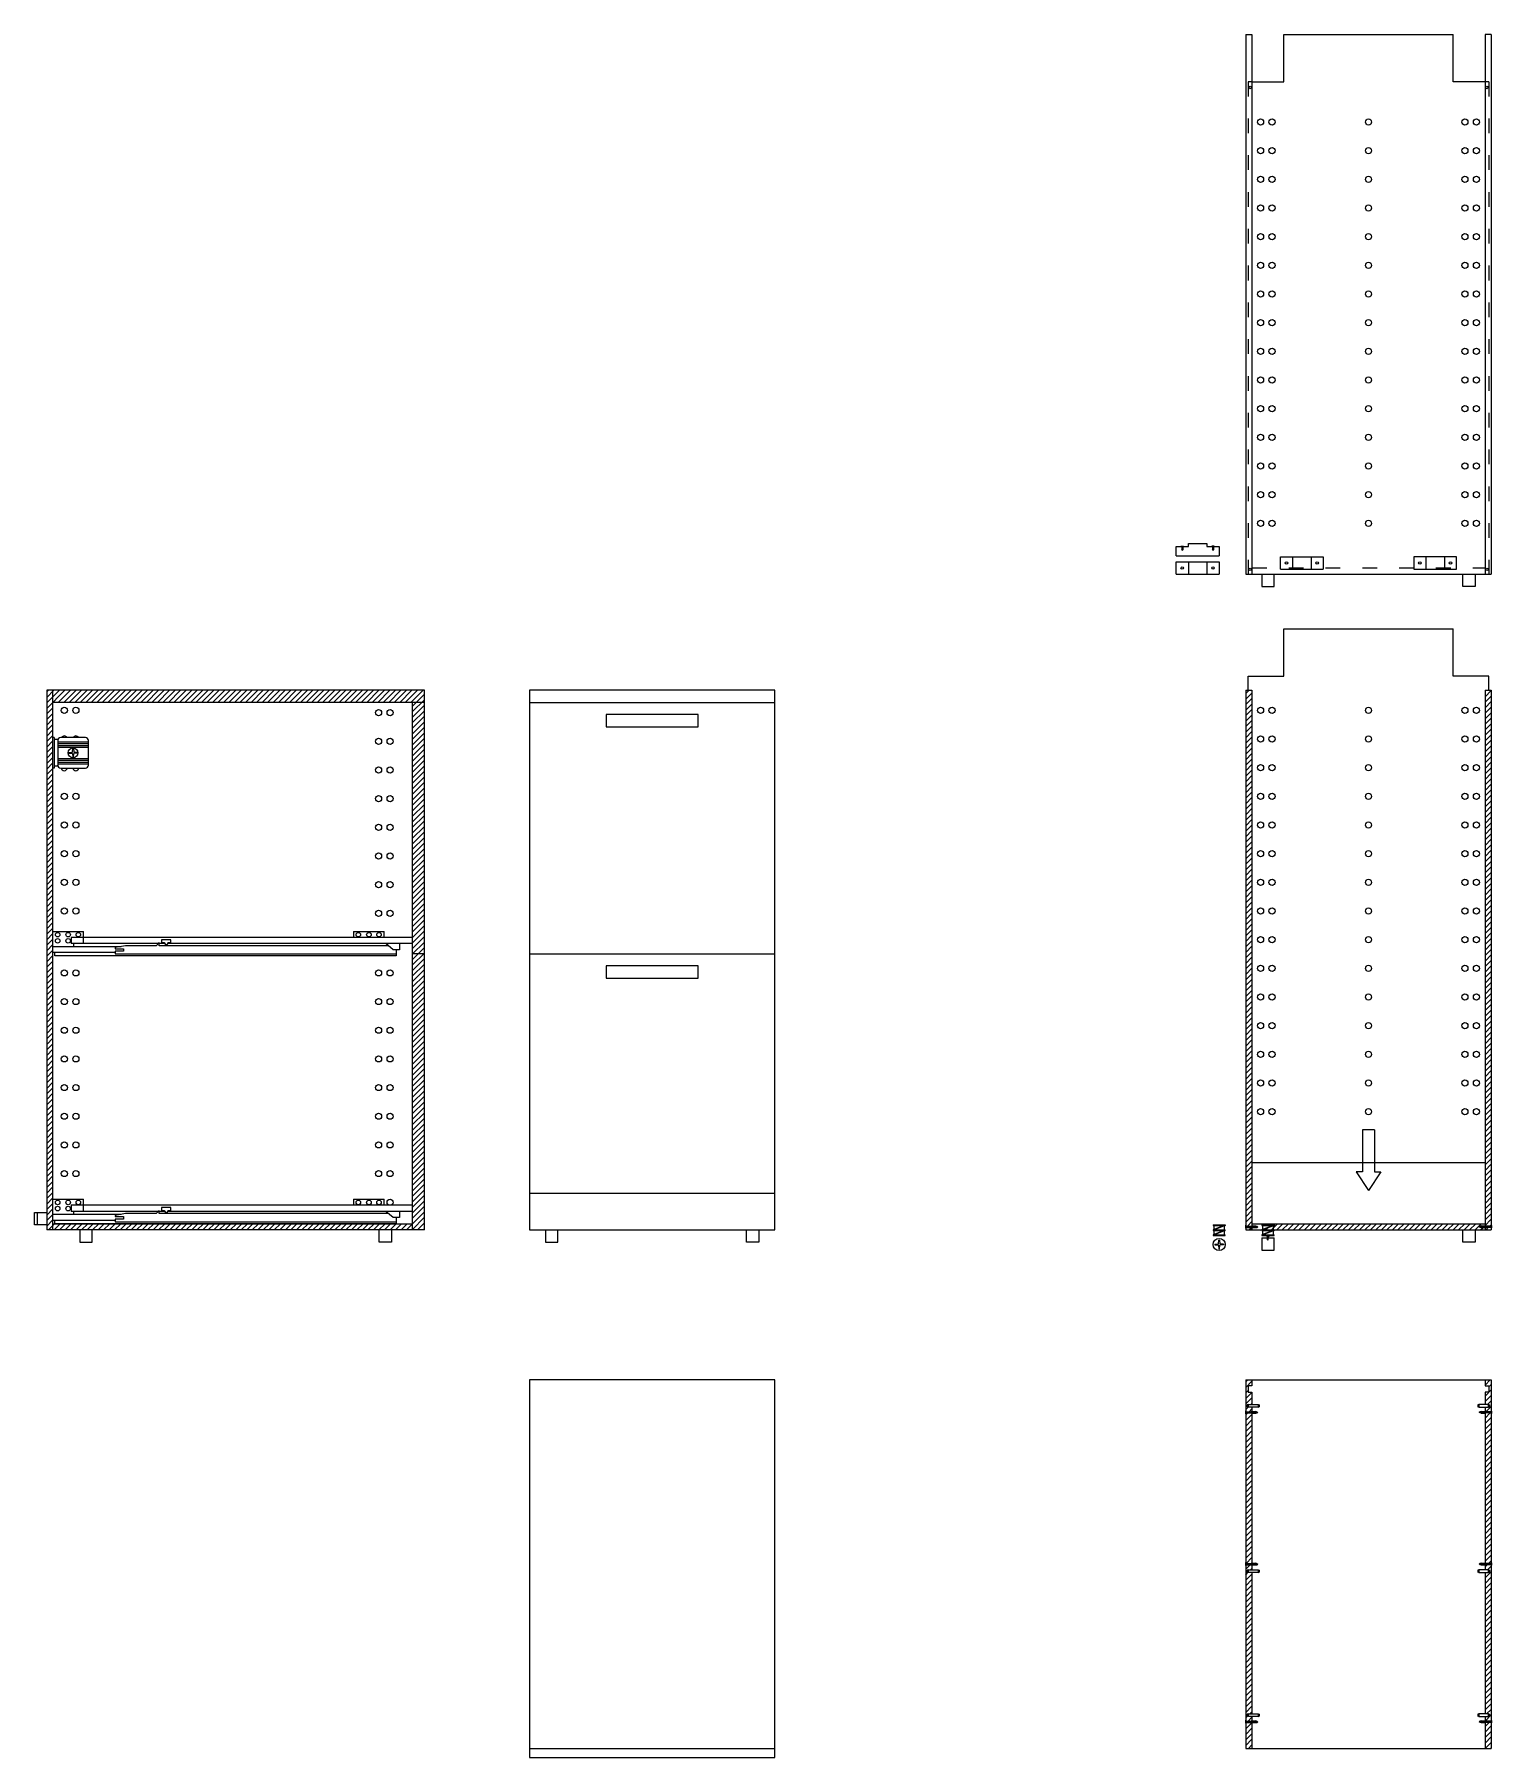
# Model space of a CAD drawing. Header units: millimetres. Extents: x 214 to 581, y 308 to 589.
# Drawn here: x 213.6 to 451.1, y 307.6 to 588.6 of the extents above; entities that cross this region are included whole.
import ezdxf

# ---------------------------------------------------------------- set-up
doc = ezdxf.new("R2010")
doc.units = ezdxf.units.MM
doc.linetypes.add('ACAD_ISO03W100', pattern=[30, 12, -18])
for name, color, linetype in [('A-FURN', 8, 'Continuous'), ('A-MCUT', 5, 'Continuous'), ('COSTR', 9, 'Continuous')]:
    doc.layers.add(name, color=color, linetype=linetype)

msp = doc.modelspace()

# ---------------------------------------------------------------- hatches: boundary and pattern name
at = {"layer": 'A-MCUT'}
h = msp.add_hatch(dxfattribs=at)
h.set_pattern_fill('ANSI31', color=256, scale=0.2)
h.paths.add_polyline_path([(216.56, 481.66), (215.56, 481.66), (215.56, 393.66), (216.56, 393.66)])
h.paths.add_polyline_path([(277.16, 481.66), (216.56, 481.66), (216.56, 479.66), (277.16, 479.66)])
h.paths.add_polyline_path([(277.16, 479.66), (275.16, 479.66), (275.16, 438.66), (277.16, 438.66)])
h.paths.add_polyline_path([(277.16, 438.66), (275.16, 438.66), (275.16, 393.66), (277.16, 393.66)])
h.paths.add_polyline_path([(275.16, 394.66), (216.56, 394.66), (216.56, 393.66), (275.16, 393.66)])
h.paths.add_polyline_path([(412.06, 363.79), (411.06, 363.79), (411.06, 339.25), (411.18, 339.25), (411.18, 339.25), (411.25, 339.25), (411.39, 339.25), (411.39, 339.25), (411.46, 339.25), (411.6, 339.25), (411.6, 339.25), (411.67, 339.25), (411.81, 339.25), (411.81, 339.25), (411.88, 339.25), (412.06, 339.25), (412.06, 339.33)])
h.paths.add_polyline_path([(412.06, 337.8), (411.47, 337.8), (411.3, 337.85), (411.3, 338.14), (411.47, 338.2), (412.06, 338.2), (412.06, 339.05), (411.06, 339.05), (411.06, 338.88), (411.06, 313.54), (412.06, 313.54), (412.06, 313.62), (412.06, 314.32), (411.47, 314.32), (411.3, 314.37), (411.3, 314.66), (411.47, 314.72), (412.06, 314.72)])
h.paths.add_polyline_path([(412.06, 313.34), (411.06, 313.34), (411.06, 313.17), (411.06, 309.1), (412.06, 309.1)])
h.paths.add_polyline_path([(451.06, 313.34), (450.06, 313.34), (450.06, 313.26), (450.06, 309.1), (451.06, 309.1)], flags=0)
h.paths.add_polyline_path([(451.06, 339.05), (450.06, 339.05), (450.06, 338.2), (450.64, 338.2), (450.81, 338.14), (450.81, 337.85), (450.64, 337.8), (450.06, 337.8), (450.06, 314.72), (450.64, 314.72), (450.81, 314.66), (450.81, 314.37), (450.64, 314.32), (450.06, 314.32), (450.06, 309.1), (451.06, 309.1)], flags=16)
h.paths.add_polyline_path([(451.06, 363.79), (450.06, 363.79), (450.06, 338.2), (450.64, 338.2), (450.81, 338.14), (450.81, 337.85), (450.64, 337.8), (450.06, 337.8), (450.06, 314.72), (450.64, 314.72), (450.81, 314.66), (450.81, 314.37), (450.64, 314.32), (450.06, 314.32), (450.06, 309.1), (451.06, 309.1)], flags=17)
h.paths.add_polyline_path([(451.06, 369.2), (450.06, 369.2), (450.06, 368.2), (450.66, 368.2), (450.66, 367.2), (450.06, 367.2), (450.06, 365.16), (450.64, 365.16), (450.81, 365.11), (450.81, 364.82), (450.64, 364.76), (450.06, 364.76), (450.06, 338.2), (450.64, 338.2), (450.81, 338.14), (450.81, 337.85), (450.64, 337.8), (450.06, 337.8), (450.06, 314.72), (450.64, 314.72), (450.81, 314.66), (450.81, 314.37), (450.64, 314.32), (450.06, 314.32), (450.06, 309.1), (451.06, 309.1), (451.06, 363.79), (451.06, 364.16)])
h.paths.add_polyline_path([(412.06, 367.2), (411.46, 367.2), (411.46, 368.2), (412.06, 368.2), (412.06, 369.2), (411.06, 369.2), (411.06, 363.99), (411.18, 363.99), (411.18, 363.99), (411.25, 363.99), (411.39, 363.99), (411.39, 363.99), (411.46, 363.99), (411.6, 363.99), (411.6, 363.99), (411.67, 363.99), (411.81, 363.99), (411.81, 363.99), (411.88, 363.99), (412.06, 363.99), (412.06, 364.07), (412.06, 364.76), (411.47, 364.76), (411.3, 364.82), (411.3, 365.11), (411.47, 365.16), (412.06, 365.16)])
h = msp.add_hatch(dxfattribs=at)
h.set_pattern_fill('ANSI31', color=256, scale=0.2)
edge = h.paths.add_edge_path()
edge.add_arc((412.52, 394.16), 0.06, -90, 94.0221, ccw=False)
edge.add_line((412.52, 394.1), (412.37, 394))
edge.add_arc((412.37, 392.07), 1.93, 90, 99.3589)
edge.add_line((412.06, 393.98), (412.06, 393.66))
edge.add_line((412.06, 393.66), (411.06, 393.66))
edge.add_line((411.06, 393.66), (411.06, 393.88))
edge.add_ellipse((411.06, 394.16), major_axis=(0, -0.275), ratio=0.223129, start_angle=180, end_angle=360, ccw=False)
edge.add_line((410.97, 394.26), (411.02, 394.26))
edge.add_ellipse((411.06, 394.16), major_axis=(0, -0.275), ratio=0.223129, start_angle=180, end_angle=360, ccw=False)
edge.add_line((411.06, 394.43), (411.06, 481.66))
edge.add_line((411.06, 481.66), (412.06, 481.66))
edge.add_line((412.06, 481.66), (412.06, 394.34))
edge.add_arc((412.77, 396.13), 1.93, 248.2582, 262.2956)
h.paths.add_polyline_path([(411.6, 394.26), (411.6, 394.26), (411.67, 394.26), (411.81, 394.26), (411.81, 394.26), (411.88, 394.26), (412.06, 394.26), (412.06, 394.06), (411.04, 394.06), (411.11, 394.26), (411.25, 394.26), (411.25, 394.26), (411.39, 394.26), (411.39, 394.26), (411.46, 394.26)], flags=16)
edge = h.paths.add_edge_path()
edge.add_line((449.36, 393.97), (449.26, 394.26))
edge.add_line((449.26, 394.26), (449.43, 394.26))
edge.add_line((449.43, 394.26), (449.43, 394.34))
edge.add_arc((449.74, 396.25), 1.93, 260.6411, 279.3589)
edge.add_line((450.06, 394.34), (450.06, 481.66))
edge.add_line((450.06, 481.66), (451.06, 481.66))
edge.add_line((451.06, 481.66), (451.06, 394.43))
edge.add_ellipse((451.06, 394.16), major_axis=(0, -0.275), ratio=0.223129, start_angle=0, end_angle=180, ccw=False)
edge.add_line((451.06, 393.88), (451.06, 393.66))
edge.add_line((451.06, 393.66), (450.06, 393.66))
edge.add_line((450.06, 393.66), (450.06, 393.98))
edge.add_arc((449.74, 392.07), 1.93, 80.6411, 101.2747)
h.paths.add_polyline_path([(450.3, 394.26), (450.3, 394.26), (450.23, 394.26)], flags=16)
h.paths.add_polyline_path([(450.01, 394.33), (450.01, 394.06), (450.06, 394.06), (450.06, 394.26)], flags=16)
h.paths.add_polyline_path([(449.6, 394.1), (449.89, 394.1, 1), (449.89, 394.22), (449.6, 394.22, 1)], flags=16)
h.paths.add_polyline_path([(450.72, 394.26), (450.79, 394.06), (450.86, 394.06), (450.79, 394.26)], flags=16)
h.paths.add_polyline_path([(450.51, 394.26), (450.58, 394.06), (450.65, 394.06), (450.58, 394.26)], flags=16)
h.paths.add_polyline_path([(450.06, 394.35), (450.09, 394.26), (450.23, 394.26), (450.44, 394.26), (450.44, 394.26), (450.58, 394.26), (451.06, 394.26), (451.06, 394.06), (450.06, 394.06), (450.06, 393.66), (415.67, 393.66), (415.67, 393.56), (413.84, 392.85), (413.67, 392.85), (415.49, 393.56), (413.67, 393.56), (411.06, 393.66), (413.67, 393.66), (415.49, 394.36), (413.67, 394.36), (413.67, 394.66), (450.06, 394.66)])
h.paths.add_polyline_path([(449.12, 394.16), (449.31, 394.29), (449.33, 394.26), (449.43, 394.26), (449.43, 394.34, 0.081854), (450.06, 394.34), (450.06, 394.26), (450.01, 393.98, 0.083503), (449.36, 393.97), (449.33, 394.06), (449.26, 394.06), (449.26, 394.06)], flags=16)
h = msp.add_hatch(dxfattribs=at)
h.set_pattern_fill('ANSI31', color=256, scale=0.2)
h.paths.add_polyline_path([(451.06, 363.79), (450.06, 363.79), (450.06, 363.71), (450.06, 339.25), (451.06, 339.25)])

# ---------------------------------------------------------------- linework, layer by layer
at = {"layer": 'A-FURN'}
for p, q in [((411.06, 588.6), (411.06, 500.6)), ((411.06, 588.6), (412.06, 588.6)), ((412.06, 588.6), (412.06, 500.6)), ((417.26, 580.9), (417.26, 588.6)), ((417.26, 588.6), (444.86, 588.6)), ((444.86, 580.9), (444.86, 588.6)), ((451.06, 588.6), (450.06, 588.6)), ((450.06, 588.6), (450.06, 500.6)), ((451.06, 588.6), (451.06, 500.6)), ((412.06, 580.9), (417.26, 580.9)), ((450.06, 580.9), (444.86, 580.9)), ((411.06, 500.6), (451.06, 500.6)), ((417.26, 491.66), (444.86, 491.66)), ((417.26, 483.95), (417.26, 491.66)), ((444.86, 483.95), (444.86, 491.66)), ((411.46, 481.66), (411.46, 483.95)), ((411.46, 483.95), (417.26, 483.95)), ((450.66, 483.95), (444.86, 483.95)), ((450.66, 481.66), (450.66, 483.95)), ((277.16, 481.66), (215.56, 481.66)), ((215.56, 481.66), (215.56, 393.66)), ((216.56, 393.66), (216.56, 481.66)), ((277.16, 393.66), (277.16, 481.66)), ((334.27, 481.66), (294.27, 481.66)), ((294.27, 481.66), (294.27, 393.66)), ((334.27, 393.66), (334.27, 481.66)), ((411.06, 481.66), (411.06, 393.66)), ((411.06, 481.66), (412.06, 481.66)), ((412.06, 481.66), (412.06, 393.66)), ((450.06, 481.66), (450.06, 393.66)), ((450.06, 481.66), (451.06, 481.66)), ((451.06, 481.66), (451.06, 393.66)), ((277.16, 479.66), (216.56, 479.66)), ((275.16, 479.66), (275.16, 438.66)), ((294.27, 479.66), (334.27, 479.66)), ((314.27, 477.69), (306.77, 477.69)), ((306.77, 477.69), (306.77, 475.69)), ((306.77, 475.69), (321.77, 475.69)), ((321.77, 477.69), (314.27, 477.69)), ((321.77, 475.69), (321.77, 477.69)), ((275.16, 438.66), (275.16, 393.66)), ((277.16, 438.66), (275.16, 438.66)), ((294.27, 438.66), (334.27, 438.66)), ((314.27, 436.69), (306.77, 436.69)), ((306.77, 436.69), (306.77, 434.69)), ((321.77, 436.69), (314.27, 436.69)), ((321.77, 434.69), (321.77, 436.69)), ((306.77, 434.69), (321.77, 434.69)), ((432.06, 409.96), (430.06, 409.96)), ((430.06, 409.96), (430.06, 403.13)), ((432.06, 409.96), (432.06, 403.13)), ((412.06, 404.66), (450.06, 404.66)), ((430.06, 403.13), (429.06, 403.13)), ((429.06, 403.13), (431.06, 400.1)), ((433.06, 403.13), (431.06, 400.1)), ((432.06, 403.13), (433.06, 403.13)), ((294.27, 399.66), (334.27, 399.66)), ((277.16, 393.66), (215.56, 393.66)), ((216.56, 394.66), (275.16, 394.66)), ((294.27, 393.66), (334.27, 393.66)), ((411.06, 394.43), (411.06, 393.88)), ((411.06, 394.26), (412.06, 394.26)), ((411.07, 394.14), (411.06, 394.11)), ((411.06, 394.06), (412.06, 394.06)), ((411.06, 393.66), (451.06, 393.66)), ((411.07, 394.14), (411.11, 394.26)), ((411.11, 394.06), (411.18, 394.26)), ((411.18, 394.06), (411.25, 394.26)), ((411.32, 394.26), (411.25, 394.06)), ((411.32, 394.06), (411.39, 394.26)), ((411.39, 394.06), (411.46, 394.26)), ((411.53, 394.26), (411.46, 394.06)), ((411.53, 394.06), (411.6, 394.26)), ((411.6, 394.06), (411.67, 394.26)), ((411.74, 394.26), (411.67, 394.06)), ((411.74, 394.06), (411.81, 394.26)), ((411.81, 394.06), (411.88, 394.26)), ((411.95, 394.26), (411.88, 394.06)), ((411.95, 394.06), (412.02, 394.26)), ((412.06, 394.16), (412.02, 394.06)), ((412.06, 394.66), (450.06, 394.66)), ((412.06, 394.26), (412.06, 394.34)), ((412.06, 394.26), (412.06, 394.06)), ((412.06, 393.98), (412.06, 394.06)), ((412.11, 394.33), (412.11, 393.98)), ((412.52, 394.22), (412.22, 394.22)), ((412.52, 394.1), (412.22, 394.1)), ((412.63, 394.33), (412.63, 393.98)), ((412.69, 394.34), (412.69, 394.06)), ((412.69, 394.26), (412.85, 394.26)), ((412.69, 394.17), (412.72, 394.26)), ((412.69, 394.06), (412.85, 394.06)), ((412.69, 394.06), (412.69, 393.98)), ((412.71, 394.06), (412.79, 394.26)), ((412.78, 394.06), (412.86, 394.25)), ((412.85, 394.26), (412.99, 394.16)), ((412.85, 394.06), (412.91, 394.21)), ((412.85, 394.06), (412.99, 394.16)), ((449.26, 394.26), (449.12, 394.16)), ((449.26, 394.06), (449.12, 394.16)), ((449.26, 394.06), (449.2, 394.21)), ((449.43, 394.26), (449.26, 394.26)), ((449.33, 394.06), (449.26, 394.25)), ((449.43, 394.06), (449.26, 394.06)), ((449.4, 394.06), (449.33, 394.26)), ((449.43, 394.17), (449.4, 394.26)), ((449.43, 394.34), (449.43, 394.06)), ((449.43, 394.06), (449.43, 393.98)), ((449.48, 394.33), (449.48, 393.98)), ((449.6, 394.22), (449.89, 394.22)), ((449.6, 394.1), (449.89, 394.1)), ((450.01, 394.33), (450.01, 393.98)), ((450.06, 394.26), (450.06, 394.34)), ((451.06, 394.26), (450.06, 394.26)), ((450.06, 394.26), (450.06, 394.06)), ((450.06, 394.16), (450.09, 394.06)), ((451.06, 394.06), (450.06, 394.06)), ((450.06, 393.98), (450.06, 394.06)), ((450.16, 394.06), (450.09, 394.26)), ((450.16, 394.26), (450.23, 394.06)), ((450.3, 394.06), (450.23, 394.26)), ((450.37, 394.06), (450.3, 394.26)), ((450.37, 394.26), (450.44, 394.06)), ((450.51, 394.06), (450.44, 394.26)), ((450.58, 394.06), (450.51, 394.26)), ((450.58, 394.26), (450.65, 394.06)), ((450.72, 394.06), (450.65, 394.26)), ((450.79, 394.06), (450.72, 394.26)), ((450.79, 394.26), (450.86, 394.06)), ((450.93, 394.06), (450.86, 394.26)), ((451, 394.06), (450.93, 394.26)), ((451.04, 394.14), (451, 394.26)), ((451.06, 394.43), (451.06, 393.88)), ((334.27, 369.2), (294.27, 369.2)), ((294.27, 369.2), (294.27, 307.6)), ((334.27, 307.6), (334.27, 369.2)), ((294.27, 309.1), (334.27, 309.1)), ((294.27, 307.6), (334.27, 307.6))]:
    msp.add_line(p, q, dxfattribs=at)
at = {"layer": 'A-FURN', "linetype": 'ACAD_ISO03W100', "ltscale": 0.2}
for p, q in [((411.46, 580.9), (411.46, 500.6)), ((412.06, 580.9), (411.46, 580.9)), ((450.66, 580.9), (450.06, 580.9)), ((450.66, 580.9), (450.66, 500.6)), ((412.06, 501.6), (450.06, 501.6))]:
    msp.add_line(p, q, dxfattribs=at)
at = {"layer": 'A-FURN'}
for centre, radius in [((411.76, 579.96), 0.2), ((450.36, 579.96), 0.2), ((413.46, 574.32), 0.5), ((415.33, 574.32), 0.5), ((431.06, 574.32), 0.5), ((446.78, 574.32), 0.5), ((448.66, 574.32), 0.5), ((413.46, 569.65), 0.5), ((415.33, 569.65), 0.5), ((431.06, 569.65), 0.5), ((446.78, 569.65), 0.5), ((448.66, 569.65), 0.5), ((413.46, 564.97), 0.5), ((415.33, 564.97), 0.5), ((431.06, 564.97), 0.5), ((446.78, 564.97), 0.5), ((448.66, 564.97), 0.5), ((413.46, 560.3), 0.5), ((415.33, 560.3), 0.5), ((431.06, 560.3), 0.5), ((446.78, 560.3), 0.5), ((448.66, 560.3), 0.5), ((413.46, 555.62), 0.5), ((415.33, 555.62), 0.5), ((431.06, 555.62), 0.5), ((446.78, 555.62), 0.5), ((448.66, 555.62), 0.5), ((413.46, 550.95), 0.5), ((415.33, 550.95), 0.5), ((431.06, 550.95), 0.5), ((446.78, 550.95), 0.5), ((448.66, 550.95), 0.5), ((413.46, 546.27), 0.5), ((415.33, 546.27), 0.5), ((431.06, 546.27), 0.5), ((446.78, 546.27), 0.5), ((448.66, 546.27), 0.5), ((413.46, 541.6), 0.5), ((415.33, 541.6), 0.5), ((431.06, 541.6), 0.5), ((446.78, 541.6), 0.5), ((448.66, 541.6), 0.5), ((413.46, 536.92), 0.5), ((415.33, 536.92), 0.5), ((431.06, 536.92), 0.5), ((446.78, 536.92), 0.5), ((448.66, 536.92), 0.5), ((413.46, 532.25), 0.5), ((415.33, 532.25), 0.5), ((431.06, 532.25), 0.5), ((446.78, 532.25), 0.5), ((448.66, 532.25), 0.5), ((413.46, 527.57), 0.5), ((415.33, 527.57), 0.5), ((431.06, 527.57), 0.5), ((446.78, 527.57), 0.5), ((448.66, 527.57), 0.5), ((413.46, 522.9), 0.5), ((415.33, 522.9), 0.5), ((431.06, 522.9), 0.5), ((446.78, 522.9), 0.5), ((448.66, 522.9), 0.5), ((413.46, 518.22), 0.5), ((415.33, 518.22), 0.5), ((431.06, 518.22), 0.5), ((446.78, 518.22), 0.5), ((448.66, 518.22), 0.5), ((413.46, 513.55), 0.5), ((415.33, 513.55), 0.5), ((431.06, 513.55), 0.5), ((446.78, 513.55), 0.5), ((448.66, 513.55), 0.5), ((413.46, 508.87), 0.5), ((415.33, 508.87), 0.5), ((431.06, 508.87), 0.5), ((446.78, 508.87), 0.5), ((448.66, 508.87), 0.5), ((411.75, 501.39), 0.2), ((450.37, 501.39), 0.2), ((218.43, 478.38), 0.5), ((220.31, 478.38), 0.5), ((269.66, 478.01), 0.5), ((271.54, 478.01), 0.5), ((413.46, 478.38), 0.5), ((415.33, 478.38), 0.5), ((431.06, 478.38), 0.5), ((446.78, 478.38), 0.5), ((448.66, 478.38), 0.5), ((269.66, 473.33), 0.5), ((271.54, 473.33), 0.5), ((413.46, 473.7), 0.5), ((415.33, 473.7), 0.5), ((431.06, 473.7), 0.5), ((446.78, 473.7), 0.5), ((448.66, 473.7), 0.5), ((413.46, 469.03), 0.5), ((415.33, 469.03), 0.5), ((431.06, 469.03), 0.5), ((446.78, 469.03), 0.5), ((448.66, 469.03), 0.5), ((269.66, 468.66), 0.5), ((271.54, 468.66), 0.5), ((218.43, 464.35), 0.5), ((220.31, 464.35), 0.5), ((269.66, 463.98), 0.5), ((271.54, 463.98), 0.5), ((413.46, 464.35), 0.5), ((415.33, 464.35), 0.5), ((431.06, 464.35), 0.5), ((446.78, 464.35), 0.5), ((448.66, 464.35), 0.5), ((218.43, 459.68), 0.5), ((220.31, 459.68), 0.5), ((269.66, 459.31), 0.5), ((271.54, 459.31), 0.5), ((413.46, 459.68), 0.5), ((415.33, 459.68), 0.5), ((431.06, 459.68), 0.5), ((446.78, 459.68), 0.5), ((448.66, 459.68), 0.5), ((218.43, 455), 0.5), ((220.31, 455), 0.5), ((413.46, 455), 0.5), ((415.33, 455), 0.5), ((431.06, 455), 0.5), ((446.78, 455), 0.5), ((448.66, 455), 0.5), ((269.66, 454.63), 0.5), ((271.54, 454.63), 0.5), ((218.43, 450.33), 0.5), ((220.31, 450.33), 0.5), ((269.66, 449.96), 0.5), ((271.54, 449.96), 0.5), ((413.46, 450.33), 0.5), ((415.33, 450.33), 0.5), ((431.06, 450.33), 0.5), ((446.78, 450.33), 0.5), ((448.66, 450.33), 0.5), ((218.43, 445.65), 0.5), ((220.31, 445.65), 0.5), ((269.66, 445.28), 0.5), ((271.54, 445.28), 0.5), ((413.46, 445.65), 0.5), ((415.33, 445.65), 0.5), ((431.06, 445.65), 0.5), ((446.78, 445.65), 0.5), ((448.66, 445.65), 0.5), ((413.46, 440.98), 0.5), ((415.33, 440.98), 0.5), ((431.06, 440.98), 0.5), ((446.78, 440.98), 0.5), ((448.66, 440.98), 0.5), ((218.43, 435.56), 0.5), ((220.31, 435.56), 0.5), ((269.66, 435.56), 0.5), ((271.54, 435.56), 0.5), ((413.46, 436.3), 0.5), ((415.33, 436.3), 0.5), ((431.06, 436.3), 0.5), ((446.78, 436.3), 0.5), ((448.66, 436.3), 0.5), ((218.43, 430.89), 0.5), ((220.31, 430.89), 0.5), ((269.66, 430.89), 0.5), ((271.54, 430.89), 0.5), ((413.46, 431.63), 0.5), ((415.33, 431.63), 0.5), ((431.06, 431.63), 0.5), ((446.78, 431.63), 0.5), ((448.66, 431.63), 0.5), ((413.46, 426.95), 0.5), ((415.33, 426.95), 0.5), ((431.06, 426.95), 0.5), ((446.78, 426.95), 0.5), ((448.66, 426.95), 0.5), ((218.43, 426.21), 0.5), ((220.31, 426.21), 0.5), ((269.66, 426.21), 0.5), ((271.54, 426.21), 0.5), ((218.43, 421.54), 0.5), ((220.31, 421.54), 0.5), ((269.66, 421.54), 0.5), ((271.54, 421.54), 0.5), ((413.46, 422.28), 0.5), ((415.33, 422.28), 0.5), ((431.06, 422.28), 0.5), ((446.78, 422.28), 0.5), ((448.66, 422.28), 0.5), ((218.43, 416.86), 0.5), ((220.31, 416.86), 0.5), ((269.66, 416.86), 0.5), ((271.54, 416.86), 0.5), ((413.46, 417.6), 0.5), ((415.33, 417.6), 0.5), ((431.06, 417.6), 0.5), ((446.78, 417.6), 0.5), ((448.66, 417.6), 0.5), ((413.46, 412.93), 0.5), ((415.33, 412.93), 0.5), ((431.06, 412.93), 0.5), ((446.78, 412.93), 0.5), ((448.66, 412.93), 0.5), ((218.43, 412.19), 0.5), ((220.31, 412.19), 0.5), ((269.66, 412.19), 0.5), ((271.54, 412.19), 0.5), ((218.43, 407.51), 0.5), ((220.31, 407.51), 0.5), ((269.66, 407.51), 0.5), ((271.54, 407.51), 0.5), ((218.43, 402.84), 0.5), ((220.31, 402.84), 0.5), ((269.66, 402.84), 0.5), ((271.54, 402.84), 0.5), ((271.54, 398.16), 0.5)]:
    msp.add_circle(centre, radius, dxfattribs=at)
for centre, radius, start, end in [((218.43, 473.7), 0.5, 30.1259, 149.8741), ((220.31, 473.7), 0.5, 30.1259, 149.8741), ((218.43, 469.03), 0.5, 188.4999, 351.5001), ((220.31, 469.03), 0.5, 188.4999, 351.5001), ((412.37, 396.25), 1.93, 260.6411, 279.3589), ((412.37, 392.07), 1.93, 80.6411, 99.3589), ((412.22, 394.16), 0.06, 90, 270), ((412.52, 394.16), 0.06, 270, 90), ((449.74, 396.25), 1.93, 260.6411, 279.3589), ((449.74, 392.07), 1.93, 80.6411, 99.3589), ((449.6, 394.16), 0.06, 90, 270), ((449.89, 394.16), 0.06, 270, 90)]:
    msp.add_arc(centre, radius, start, end, dxfattribs=at)
msp.add_ellipse((411.06, 394.16), major_axis=(0, -0.275), ratio=0.223129, start_param=3.141593, end_param=6.283185, dxfattribs=at)
at = {"layer": 'A-FURN', "extrusion": (0, 0, -1)}
msp.add_ellipse((451.06, 394.16), major_axis=(0, -0.275), ratio=0.223129, start_param=3.141593, end_param=6.283185, dxfattribs=at)
at = {"layer": 'COSTR'}
for p, q in [((399.69, 503.58), (399.69, 505.08)), ((399.69, 505.08), (401.69, 505.08)), ((399.69, 503.58), (406.69, 503.58)), ((400.49, 505.18), (400.89, 505.18)), ((400.49, 505.18), (400.49, 505.08)), ((400.6, 505.08), (400.6, 504.53)), ((400.69, 504.42), (400.6, 504.53)), ((400.69, 504.42), (400.78, 504.53)), ((400.78, 505.08), (400.78, 504.53)), ((400.89, 505.18), (400.89, 505.08)), ((401.69, 505.08), (401.69, 505.58)), ((401.69, 505.58), (404.69, 505.58)), ((404.69, 505.58), (404.69, 505.08)), ((404.69, 505.08), (406.69, 505.08)), ((405.89, 505.18), (405.49, 505.18)), ((405.49, 505.18), (405.49, 505.08)), ((405.6, 505.08), (405.6, 504.53)), ((405.69, 504.42), (405.6, 504.53)), ((405.69, 504.42), (405.78, 504.53)), ((405.78, 505.08), (405.78, 504.53)), ((405.89, 505.18), (405.89, 505.08)), ((406.69, 505.08), (406.69, 503.58)), ((416.69, 501.42), (416.69, 503.42)), ((416.69, 503.42), (423.69, 503.42)), ((418.69, 503.42), (418.69, 501.42)), ((421.69, 503.42), (421.69, 501.42)), ((423.69, 503.42), (423.69, 501.42)), ((445.43, 503.42), (438.43, 503.42)), ((438.43, 503.42), (438.43, 501.42)), ((440.43, 503.42), (440.43, 501.42)), ((443.43, 503.42), (443.43, 501.42)), ((445.43, 501.42), (445.43, 503.42)), ((399.69, 500.6), (399.69, 502.6)), ((399.69, 502.6), (406.69, 502.6)), ((399.69, 500.6), (406.69, 500.6)), ((401.69, 502.6), (401.69, 500.6)), ((404.69, 502.6), (404.69, 500.6)), ((406.69, 502.6), (406.69, 500.6)), ((413.67, 500.6), (413.67, 498.6)), ((415.67, 498.6), (415.67, 500.6)), ((416.69, 501.42), (423.69, 501.42)), ((438.43, 501.42), (445.43, 501.42)), ((446.45, 498.6), (446.45, 500.6)), ((448.45, 500.6), (448.45, 498.6)), ((413.67, 498.6), (415.67, 498.6)), ((448.45, 498.6), (446.45, 498.6)), ((216.76, 473.95), (216.56, 473.95)), ((216.76, 473.95), (216.76, 468.95)), ((217.36, 473.63), (216.76, 473.63)), ((217.36, 473.63), (217.36, 473.45)), ((217.36, 473.45), (217.36, 469.45)), ((217.36, 473.25), (222.36, 473.25)), ((217.36, 472.95), (222.36, 472.95)), ((217.36, 472.65), (222.36, 472.65)), ((217.36, 472.35), (222.36, 472.35)), ((221.86, 473.95), (217.86, 473.95)), ((219.75, 471.56), (219.81, 472.17)), ((219.81, 472.17), (219.92, 472.17)), ((219.92, 472.17), (219.98, 471.56)), ((222.36, 469.45), (222.36, 473.45)), ((217.36, 469.28), (216.76, 469.28)), ((217.36, 470.55), (222.36, 470.55)), ((217.36, 470.25), (222.36, 470.25)), ((217.36, 469.95), (222.36, 469.95)), ((217.36, 469.65), (222.36, 469.65)), ((217.36, 469.28), (217.36, 469.45)), ((219.15, 471.51), (219.15, 471.4)), ((219.75, 471.35), (219.81, 470.74)), ((219.81, 470.74), (219.92, 470.74)), ((219.92, 470.74), (219.98, 471.35)), ((220.58, 471.51), (220.58, 471.4)), ((216.76, 468.95), (216.56, 468.95)), ((217.86, 468.95), (221.86, 468.95)), ((216.56, 442.33), (221.56, 442.33)), ((275.16, 441.33), (219.55, 441.33)), ((219.55, 441.33), (219.55, 440.33)), ((221.56, 440.33), (221.56, 442.33)), ((265.59, 442.33), (265.59, 441.33)), ((265.59, 442.33), (270.59, 442.33)), ((270.59, 441.33), (270.59, 442.33)), ((216.56, 439.88), (227.69, 439.87)), ((226.74, 438.88), (216.56, 438.88)), ((216.9, 438.33), (216.9, 438.88)), ((233.75, 440.33), (219.55, 440.33)), ((219.94, 440.33), (219.94, 439.88)), ((228.42, 440), (226.74, 439.7)), ((226.74, 439.7), (226.74, 439.5)), ((226.74, 439.5), (228.06, 439.5)), ((228.06, 439.1), (226.74, 439.1)), ((226.74, 439.1), (226.74, 438.88)), ((226.74, 438.88), (226.74, 438.66)), ((226.74, 438.66), (272.55, 438.66)), ((228.06, 439.5), (228.06, 439.1)), ((233.4, 440), (228.42, 440)), ((233.92, 440.5), (233.4, 440)), ((233.92, 440), (233.92, 440.5)), ((234.81, 440.33), (233.92, 440.33)), ((254.76, 440), (233.92, 440)), ((235.78, 440.97), (234.28, 440.97)), ((234.28, 440.97), (234.28, 440.5)), ((234.28, 440.5), (234.7, 440.5)), ((234.7, 440.5), (235.03, 440)), ((235.37, 440.5), (235.03, 440)), ((256.11, 440.33), (235.26, 440.33)), ((235.37, 440.5), (235.78, 440.5)), ((235.78, 440.5), (235.78, 440.97)), ((271.24, 440), (254.76, 440)), ((275.16, 440.33), (256.11, 440.33)), ((272.05, 439.33), (270.83, 440.33)), ((273.05, 439.33), (272.05, 439.33)), ((272.55, 439.33), (272.55, 438.33)), ((273.05, 440.33), (273.05, 439.33)), ((272.55, 438.33), (216.9, 438.33)), ((213.56, 394.48), (213.56, 396.48)), ((213.56, 396.48), (214.06, 396.48)), ((214.06, 394.48), (214.06, 396.48)), ((214.06, 396.48), (215.56, 396.48)), ((216.56, 398.66), (221.56, 398.66)), ((275.16, 397.66), (219.55, 397.66)), ((219.55, 397.66), (219.55, 396.66)), ((233.75, 396.66), (219.55, 396.66)), ((219.94, 396.66), (219.94, 396.2)), ((221.56, 396.66), (221.56, 398.66)), ((228.42, 396.32), (226.74, 396.02)), ((233.4, 396.32), (228.42, 396.32)), ((233.92, 396.82), (233.4, 396.32)), ((233.92, 396.32), (233.92, 396.82)), ((234.81, 396.66), (233.92, 396.66)), ((254.76, 396.32), (233.92, 396.32)), ((235.78, 397.29), (234.28, 397.29)), ((234.28, 397.29), (234.28, 396.82)), ((234.28, 396.82), (234.7, 396.82)), ((234.7, 396.82), (235.03, 396.32)), ((235.37, 396.82), (235.03, 396.32)), ((256.11, 396.66), (235.26, 396.66)), ((235.37, 396.82), (235.78, 396.82)), ((235.78, 396.82), (235.78, 397.29)), ((271.24, 396.32), (254.76, 396.32)), ((275.16, 396.66), (256.11, 396.66)), ((265.59, 398.66), (265.59, 397.66)), ((265.59, 398.66), (270.59, 398.66)), ((270.59, 397.66), (270.59, 398.66)), ((272.05, 395.66), (270.83, 396.66)), ((273.05, 396.66), (273.05, 395.66)), ((214.06, 394.48), (213.56, 394.48)), ((215.56, 394.48), (214.06, 394.48)), ((216.56, 396.2), (227.69, 396.19)), ((226.74, 395.2), (216.56, 395.2)), ((216.9, 394.66), (216.9, 395.2)), ((272.55, 394.66), (216.9, 394.66)), ((220.98, 393.66), (220.98, 391.66)), ((222.98, 391.66), (222.98, 393.66)), ((226.74, 396.02), (226.74, 395.82)), ((226.74, 395.82), (228.06, 395.82)), ((228.06, 395.42), (226.74, 395.42)), ((226.74, 395.42), (226.74, 395.2)), ((226.74, 395.2), (226.74, 394.98)), ((226.74, 394.98), (272.55, 394.98)), ((228.06, 395.82), (228.06, 395.42)), ((269.75, 391.66), (269.75, 393.66)), ((271.75, 393.66), (271.75, 391.66)), ((273.05, 395.66), (272.05, 395.66)), ((272.55, 395.66), (272.55, 394.66)), ((296.88, 393.66), (296.88, 391.66)), ((298.88, 391.66), (298.88, 393.66)), ((329.66, 391.66), (329.66, 393.66)), ((331.66, 393.66), (331.66, 391.66)), ((405.71, 394.46), (407.71, 394.46)), ((405.71, 394.46), (405.71, 394.36)), ((405.71, 394.36), (407.71, 394.36)), ((407.54, 394.36), (405.71, 393.66)), ((405.71, 393.66), (407.71, 393.66)), ((405.71, 393.66), (405.71, 393.56)), ((405.71, 393.56), (407.71, 393.56)), ((407.54, 393.56), (405.71, 392.85)), ((407.71, 394.36), (405.89, 393.66)), ((405.89, 393.72), (405.89, 394.36)), ((407.71, 393.56), (405.89, 392.85)), ((405.89, 392.92), (405.89, 393.56)), ((407.54, 394.29), (407.54, 393.66)), ((407.54, 393.49), (407.54, 392.85)), ((407.71, 394.46), (407.71, 394.36)), ((407.71, 393.56), (407.71, 393.66)), ((413.67, 394.46), (415.67, 394.46)), ((413.67, 394.46), (413.67, 394.36)), ((413.67, 394.36), (415.67, 394.36)), ((415.49, 394.36), (413.67, 393.66)), ((413.67, 393.66), (415.67, 393.66)), ((413.67, 393.66), (413.67, 393.56)), ((413.67, 393.56), (415.67, 393.56)), ((415.49, 393.56), (413.67, 392.85)), ((415.67, 394.36), (413.84, 393.66)), ((413.84, 393.72), (413.84, 394.36)), ((415.67, 393.56), (413.84, 392.85)), ((413.84, 392.92), (413.84, 393.56)), ((415.49, 394.29), (415.49, 393.66)), ((415.49, 393.49), (415.49, 392.85)), ((415.67, 394.46), (415.67, 394.36)), ((415.67, 393.56), (415.67, 393.66)), ((446.45, 391.66), (446.45, 393.66)), ((448.45, 393.66), (448.45, 391.66)), ((220.98, 391.66), (222.98, 391.66)), ((271.75, 391.66), (269.75, 391.66)), ((296.88, 391.66), (298.88, 391.66)), ((331.66, 391.66), (329.66, 391.66)), ((405.71, 392.85), (407.71, 392.85)), ((405.71, 392.85), (405.71, 392.75)), ((405.71, 392.75), (407.71, 392.75)), ((405.99, 391.33), (405.99, 391.22)), ((406.6, 391.38), (406.66, 392)), ((406.6, 391.16), (406.66, 390.54)), ((406.66, 392), (406.77, 392)), ((406.77, 392), (406.83, 391.38)), ((406.77, 390.54), (406.83, 391.16)), ((407.44, 391.33), (407.44, 391.22)), ((407.71, 392.75), (407.71, 392.85)), ((413.67, 392.85), (415.67, 392.85)), ((413.67, 392.85), (413.67, 392.75)), ((413.67, 392.75), (415.67, 392.75)), ((413.67, 392.37), (413.67, 390.37)), ((413.67, 392.37), (415.67, 392.37)), ((414.64, 392.66), (414.47, 392.45)), ((414.57, 392.45), (414.47, 392.45)), ((414.57, 392.03), (414.57, 392.45)), ((414.57, 392.03), (414.72, 392.03)), ((414.64, 392.66), (414.82, 392.45)), ((414.72, 392.03), (414.72, 392.45)), ((414.72, 392.45), (414.82, 392.45)), ((415.67, 392.75), (415.67, 392.85)), ((415.67, 390.37), (415.67, 392.37)), ((448.45, 391.66), (446.45, 391.66)), ((406.66, 390.54), (406.77, 390.54)), ((413.67, 390.37), (415.67, 390.37)), ((411.06, 369.2), (411.06, 309.1)), ((411.06, 369.2), (451.06, 369.2)), ((412.06, 368.2), (411.46, 368.2)), ((411.46, 368.2), (411.46, 367.2)), ((412.06, 369.2), (412.06, 368.2)), ((450.06, 369.2), (450.06, 368.2)), ((450.06, 368.2), (450.66, 368.2)), ((450.66, 368.2), (450.66, 367.2)), ((451.06, 369.2), (451.06, 309.1)), ((411.46, 367.2), (412.06, 367.2)), ((412.06, 367.2), (412.06, 365.16)), ((450.66, 367.2), (450.06, 367.2)), ((450.06, 367.2), (450.06, 365.16)), ((411.06, 364.16), (411.06, 363.61)), ((411.06, 363.99), (412.06, 363.99)), ((411.07, 363.87), (411.06, 363.83)), ((411.06, 363.79), (412.06, 363.79)), ((411.07, 363.87), (411.11, 363.99)), ((411.11, 363.79), (411.18, 363.99)), ((411.18, 363.79), (411.25, 363.99)), ((411.32, 363.99), (411.25, 363.79)), ((411.47, 365.16), (411.3, 365.11)), ((411.3, 365.11), (411.3, 364.82)), ((411.47, 364.76), (411.3, 364.82)), ((411.32, 363.79), (411.39, 363.99)), ((411.39, 363.79), (411.46, 363.99)), ((411.53, 363.99), (411.46, 363.79)), ((411.47, 364.76), (411.47, 365.16)), ((411.47, 365.16), (413.07, 365.16)), ((411.53, 363.79), (411.6, 363.99)), ((411.6, 363.79), (411.67, 363.99)), ((411.74, 363.99), (411.67, 363.79)), ((411.74, 363.79), (411.81, 363.99)), ((411.81, 363.79), (411.88, 363.99)), ((411.95, 363.99), (411.88, 363.79)), ((411.95, 363.79), (412.02, 363.99)), ((412.06, 363.89), (412.02, 363.79)), ((412.06, 364.76), (412.06, 338.2)), ((412.06, 363.99), (412.06, 364.07)), ((412.06, 363.99), (412.06, 363.79)), ((412.06, 363.71), (412.06, 363.79)), ((412.11, 364.06), (412.11, 363.71)), ((412.52, 363.95), (412.22, 363.95)), ((412.52, 363.83), (412.22, 363.83)), ((412.63, 364.06), (412.63, 363.71)), ((412.69, 364.07), (412.69, 363.79)), ((412.69, 363.99), (412.85, 363.99)), ((412.69, 363.9), (412.72, 363.99)), ((412.69, 363.79), (412.85, 363.79)), ((412.69, 363.79), (412.69, 363.71)), ((412.71, 363.79), (412.79, 363.99)), ((412.78, 363.79), (412.86, 363.98)), ((412.85, 363.99), (412.99, 363.89)), ((412.85, 363.79), (412.91, 363.94)), ((412.85, 363.79), (412.99, 363.89)), ((413.07, 365.16), (413.07, 364.76)), ((413.07, 365.16), (413.23, 365.11)), ((413.07, 364.76), (413.23, 364.82)), ((413.23, 365.11), (413.23, 364.82)), ((449.04, 365.16), (448.88, 365.11)), ((448.88, 365.11), (448.88, 364.82)), ((449.04, 364.76), (448.88, 364.82)), ((450.64, 365.16), (449.04, 365.16)), ((449.04, 365.16), (449.04, 364.76)), ((449.26, 363.99), (449.12, 363.89)), ((449.26, 363.79), (449.12, 363.89)), ((449.26, 363.79), (449.2, 363.94)), ((449.43, 363.99), (449.26, 363.99)), ((449.33, 363.79), (449.26, 363.98)), ((449.43, 363.79), (449.26, 363.79)), ((449.4, 363.79), (449.33, 363.99)), ((449.43, 363.9), (449.4, 363.99)), ((449.43, 364.07), (449.43, 363.79)), ((449.43, 363.79), (449.43, 363.71)), ((449.48, 364.06), (449.48, 363.71)), ((449.6, 363.95), (449.89, 363.95)), ((449.6, 363.83), (449.89, 363.83)), ((450.01, 364.06), (450.01, 363.71)), ((450.06, 364.76), (450.06, 338.2)), ((450.06, 363.99), (450.06, 364.07)), ((451.06, 363.99), (450.06, 363.99)), ((450.06, 363.99), (450.06, 363.79)), ((450.06, 363.89), (450.09, 363.79)), ((451.06, 363.79), (450.06, 363.79)), ((450.06, 363.71), (450.06, 363.79)), ((450.16, 363.79), (450.09, 363.99)), ((450.16, 363.99), (450.23, 363.79)), ((450.3, 363.79), (450.23, 363.99)), ((450.37, 363.79), (450.3, 363.99)), ((450.37, 363.99), (450.44, 363.79)), ((450.51, 363.79), (450.44, 363.99)), ((450.58, 363.79), (450.51, 363.99)), ((450.58, 363.99), (450.65, 363.79)), ((450.64, 364.76), (450.64, 365.16)), ((450.64, 365.16), (450.81, 365.11)), ((450.64, 364.76), (450.81, 364.82)), ((450.72, 363.79), (450.65, 363.99)), ((450.79, 363.79), (450.72, 363.99)), ((450.79, 363.99), (450.86, 363.79)), ((450.81, 365.11), (450.81, 364.82)), ((450.93, 363.79), (450.86, 363.99)), ((451, 363.79), (450.93, 363.99)), ((451.04, 363.87), (451, 363.99)), ((451.04, 363.87), (451.06, 363.83)), ((451.06, 364.16), (451.06, 363.61)), ((411.06, 339.43), (411.06, 338.88)), ((411.06, 339.25), (412.06, 339.25)), ((411.06, 339.05), (412.06, 339.05)), ((411.07, 339.13), (411.11, 339.25)), ((411.11, 339.05), (411.18, 339.25)), ((411.18, 339.05), (411.25, 339.25)), ((411.32, 339.25), (411.25, 339.05)), ((411.47, 338.2), (411.3, 338.14)), ((411.3, 338.14), (411.3, 337.85)), ((411.47, 337.8), (411.3, 337.85)), ((411.32, 339.05), (411.39, 339.25)), ((411.39, 339.05), (411.46, 339.25)), ((411.53, 339.25), (411.46, 339.05)), ((411.47, 337.8), (411.47, 338.2)), ((411.47, 338.2), (413.07, 338.2)), ((411.53, 339.05), (411.6, 339.25)), ((411.6, 339.05), (411.67, 339.25)), ((411.74, 339.25), (411.67, 339.05)), ((411.74, 339.05), (411.81, 339.25)), ((411.81, 339.05), (411.88, 339.25)), ((411.95, 339.25), (411.88, 339.05)), ((411.95, 339.05), (412.02, 339.25)), ((412.06, 339.15), (412.02, 339.05)), ((412.06, 339.25), (412.06, 339.33)), ((412.06, 339.25), (412.06, 339.05)), ((412.06, 338.97), (412.06, 339.05)), ((412.06, 337.8), (412.06, 314.72)), ((412.11, 339.32), (412.11, 338.98)), ((412.52, 339.21), (412.22, 339.21)), ((412.52, 339.09), (412.22, 339.09)), ((412.63, 339.32), (412.63, 338.98)), ((412.69, 339.33), (412.69, 339.05)), ((412.69, 339.25), (412.85, 339.25)), ((412.69, 339.17), (412.72, 339.25)), ((412.69, 339.05), (412.85, 339.05)), ((412.69, 339.05), (412.69, 338.97)), ((412.71, 339.05), (412.79, 339.25)), ((412.78, 339.05), (412.86, 339.25)), ((412.85, 339.25), (412.99, 339.15)), ((412.85, 339.05), (412.91, 339.21)), ((412.85, 339.05), (412.99, 339.15)), ((413.07, 338.2), (413.07, 337.8)), ((413.07, 338.2), (413.23, 338.14)), ((413.07, 337.8), (413.23, 337.85)), ((413.23, 338.14), (413.23, 337.85)), ((449.04, 338.2), (448.88, 338.14)), ((448.88, 338.14), (448.88, 337.85)), ((449.04, 337.8), (448.88, 337.85)), ((450.64, 338.2), (449.04, 338.2)), ((449.04, 338.2), (449.04, 337.8)), ((449.26, 339.25), (449.12, 339.15)), ((449.26, 339.05), (449.12, 339.15)), ((449.26, 339.05), (449.2, 339.21)), ((449.43, 339.25), (449.26, 339.25)), ((449.33, 339.05), (449.26, 339.25)), ((449.43, 339.05), (449.26, 339.05)), ((449.4, 339.05), (449.33, 339.25)), ((449.43, 339.17), (449.4, 339.25)), ((449.43, 339.33), (449.43, 339.05)), ((449.43, 339.05), (449.43, 338.97)), ((449.48, 339.32), (449.48, 338.98)), ((449.6, 339.21), (449.89, 339.21)), ((449.6, 339.09), (449.89, 339.09)), ((450.01, 339.32), (450.01, 338.98)), ((450.06, 339.25), (450.06, 339.33)), ((451.06, 339.25), (450.06, 339.25)), ((450.06, 339.25), (450.06, 339.05)), ((450.06, 339.15), (450.09, 339.05)), ((451.06, 339.05), (450.06, 339.05)), ((450.06, 338.97), (450.06, 339.05)), ((450.06, 337.8), (450.06, 314.72)), ((450.16, 339.05), (450.09, 339.25)), ((450.16, 339.25), (450.23, 339.05)), ((450.3, 339.05), (450.23, 339.25)), ((450.37, 339.05), (450.3, 339.25)), ((450.37, 339.25), (450.44, 339.05)), ((450.51, 339.05), (450.44, 339.25)), ((450.58, 339.05), (450.51, 339.25)), ((450.58, 339.25), (450.65, 339.05)), ((450.64, 337.8), (450.64, 338.2)), ((450.64, 338.2), (450.81, 338.14)), ((450.64, 337.8), (450.81, 337.85)), ((450.72, 339.05), (450.65, 339.25)), ((450.79, 339.05), (450.72, 339.25)), ((450.79, 339.25), (450.86, 339.05)), ((450.81, 338.14), (450.81, 337.85)), ((450.93, 339.05), (450.86, 339.25)), ((451, 339.05), (450.93, 339.25)), ((451.04, 339.13), (451, 339.25)), ((451.06, 339.43), (451.06, 338.88)), ((411.06, 313.72), (411.06, 313.17)), ((411.06, 313.54), (412.06, 313.54)), ((411.07, 313.42), (411.06, 313.39)), ((411.06, 313.34), (412.06, 313.34)), ((411.07, 313.42), (411.11, 313.54)), ((411.11, 313.34), (411.18, 313.55)), ((411.18, 313.34), (411.25, 313.54)), ((411.32, 313.54), (411.25, 313.34)), ((411.47, 314.72), (411.3, 314.66)), ((411.3, 314.66), (411.3, 314.37)), ((411.47, 314.32), (411.3, 314.37)), ((411.32, 313.34), (411.39, 313.55)), ((411.39, 313.34), (411.46, 313.54)), ((411.53, 313.54), (411.46, 313.34)), ((411.47, 314.32), (411.47, 314.72)), ((411.47, 314.72), (413.07, 314.72)), ((411.53, 313.34), (411.6, 313.55)), ((411.6, 313.34), (411.67, 313.54)), ((411.74, 313.54), (411.67, 313.34)), ((411.74, 313.34), (411.81, 313.55)), ((411.81, 313.34), (411.88, 313.54)), ((411.95, 313.54), (411.88, 313.34)), ((411.95, 313.34), (412.02, 313.54)), ((412.06, 313.45), (412.02, 313.34)), ((412.06, 314.32), (412.06, 309.1)), ((412.06, 313.54), (412.06, 313.62)), ((412.06, 313.54), (412.06, 313.34)), ((412.06, 313.26), (412.06, 313.34)), ((412.11, 313.62), (412.11, 313.27)), ((412.52, 313.5), (412.22, 313.5)), ((412.52, 313.38), (412.22, 313.38)), ((412.63, 313.62), (412.63, 313.27)), ((412.69, 313.62), (412.69, 313.34)), ((412.69, 313.54), (412.85, 313.54)), ((412.69, 313.46), (412.72, 313.54)), ((412.69, 313.34), (412.85, 313.34)), ((412.69, 313.34), (412.69, 313.26)), ((412.71, 313.34), (412.79, 313.54)), ((412.78, 313.34), (412.86, 313.54)), ((412.85, 313.54), (412.99, 313.44)), ((412.85, 313.34), (412.91, 313.5)), ((412.85, 313.34), (412.99, 313.44)), ((413.07, 314.72), (413.07, 314.32)), ((413.07, 314.72), (413.23, 314.66)), ((413.07, 314.32), (413.23, 314.37)), ((413.23, 314.66), (413.23, 314.37)), ((449.04, 314.72), (448.88, 314.66)), ((448.88, 314.66), (448.88, 314.37)), ((449.04, 314.32), (448.88, 314.37)), ((450.64, 314.72), (449.04, 314.72)), ((449.04, 314.72), (449.04, 314.32)), ((449.26, 313.54), (449.12, 313.44)), ((449.26, 313.34), (449.12, 313.44)), ((449.26, 313.34), (449.2, 313.5)), ((449.43, 313.54), (449.26, 313.54)), ((449.33, 313.34), (449.26, 313.54)), ((449.43, 313.34), (449.26, 313.34)), ((449.4, 313.34), (449.33, 313.54)), ((449.43, 313.46), (449.4, 313.54)), ((449.43, 313.62), (449.43, 313.34)), ((449.43, 313.34), (449.43, 313.26)), ((449.48, 313.62), (449.48, 313.27)), ((449.6, 313.5), (449.89, 313.5)), ((449.6, 313.38), (449.89, 313.38)), ((450.01, 313.62), (450.01, 313.27)), ((450.06, 314.32), (450.06, 309.1)), ((450.06, 313.54), (450.06, 313.62)), ((451.06, 313.54), (450.06, 313.54)), ((450.06, 313.54), (450.06, 313.34)), ((450.06, 313.45), (450.09, 313.34)), ((451.06, 313.34), (450.06, 313.34)), ((450.06, 313.26), (450.06, 313.34)), ((450.16, 313.34), (450.09, 313.54)), ((450.16, 313.54), (450.23, 313.34)), ((450.3, 313.34), (450.23, 313.54)), ((450.37, 313.34), (450.3, 313.55)), ((450.37, 313.54), (450.44, 313.34)), ((450.51, 313.34), (450.44, 313.54)), ((450.58, 313.34), (450.51, 313.55)), ((450.58, 313.54), (450.65, 313.34)), ((450.64, 314.32), (450.64, 314.72)), ((450.64, 314.72), (450.81, 314.66)), ((450.64, 314.32), (450.81, 314.37)), ((450.72, 313.34), (450.65, 313.54)), ((450.79, 313.34), (450.72, 313.55)), ((450.79, 313.54), (450.86, 313.34)), ((450.81, 314.66), (450.81, 314.37)), ((450.93, 313.34), (450.86, 313.54)), ((451, 313.34), (450.93, 313.55)), ((451.04, 313.42), (451, 313.54)), ((451.04, 313.42), (451.06, 313.39)), ((451.06, 313.72), (451.06, 313.17)), ((411.06, 309.1), (451.06, 309.1))]:
    msp.add_line(p, q, dxfattribs=at)
at = {"layer": 'COSTR', "lineweight": 5}
for p, q in [((219.15, 471.51), (219.75, 471.56)), ((219.15, 471.4), (219.75, 471.35)), ((220.58, 471.51), (219.98, 471.56)), ((220.58, 471.4), (219.98, 471.35)), ((405.99, 391.33), (406.6, 391.38)), ((405.99, 391.22), (406.6, 391.16)), ((407.44, 391.33), (406.83, 391.38)), ((407.44, 391.22), (406.83, 391.16))]:
    msp.add_line(p, q, dxfattribs=at)
at = {"layer": 'COSTR', "ltscale": 0.001}
for p, q in [((412.27, 364.76), (411.47, 364.76)), ((413.07, 364.76), (412.27, 364.76)), ((449.04, 364.76), (449.84, 364.76)), ((449.84, 364.76), (450.64, 364.76)), ((412.27, 337.8), (411.47, 337.8)), ((413.07, 337.8), (412.27, 337.8)), ((449.04, 337.8), (449.84, 337.8)), ((449.84, 337.8), (450.64, 337.8)), ((412.27, 314.32), (411.47, 314.32)), ((413.07, 314.32), (412.27, 314.32)), ((449.04, 314.32), (449.84, 314.32)), ((449.84, 314.32), (450.64, 314.32))]:
    msp.add_line(p, q, dxfattribs=at)
at = {"layer": 'COSTR'}
for centre, radius in [((400.69, 501.6), 0.2), ((405.69, 501.6), 0.2), ((417.69, 502.42), 0.2), ((422.69, 502.42), 0.2), ((439.43, 502.42), 0.2), ((444.43, 502.42), 0.2), ((219.86, 471.45), 0.8), ((217.34, 441.8), 0.373), ((217.34, 440.8), 0.373), ((219.06, 441.8), 0.373), ((219.06, 440.8), 0.373), ((220.71, 441.8), 0.373), ((266.37, 441.8), 0.373), ((268.09, 441.8), 0.373), ((269.74, 441.8), 0.373), ((217.34, 398.13), 0.373), ((217.34, 397.13), 0.373), ((219.06, 398.13), 0.373), ((219.06, 397.13), 0.373), ((220.71, 398.13), 0.373), ((266.37, 398.13), 0.373), ((268.09, 398.13), 0.373), ((269.74, 398.13), 0.373), ((406.71, 391.27), 1)]:
    msp.add_circle(centre, radius, dxfattribs=at)
for centre, radius, start, end in [((217.86, 473.45), 0.5, 90, 180), ((221.86, 473.45), 0.5, 0, 90), ((217.86, 469.45), 0.5, 180, 270), ((221.86, 469.45), 0.5, 270, 0), ((412.37, 365.97), 1.93, 260.6411, 279.3589), ((412.37, 361.8), 1.93, 80.6411, 99.3589), ((412.22, 363.89), 0.06, 90, 270), ((412.52, 363.89), 0.06, 270, 90), ((449.74, 365.97), 1.93, 260.6411, 279.3589), ((449.74, 361.8), 1.93, 80.6411, 99.3589), ((449.6, 363.89), 0.06, 90, 270), ((449.89, 363.89), 0.06, 270, 90), ((412.37, 341.24), 1.93, 260.6411, 279.3589), ((412.37, 337.06), 1.93, 80.6411, 99.3589), ((412.22, 339.15), 0.06, 90, 270), ((412.52, 339.15), 0.06, 270, 90), ((449.74, 341.24), 1.93, 260.6411, 279.3589), ((449.74, 337.06), 1.93, 80.6411, 99.3589), ((449.6, 339.15), 0.06, 90, 270), ((449.89, 339.15), 0.06, 270, 90), ((412.37, 315.53), 1.93, 260.6411, 279.3589), ((412.37, 311.35), 1.93, 80.6411, 99.3589), ((412.22, 313.44), 0.06, 90, 270), ((412.52, 313.44), 0.06, 270, 90), ((449.74, 315.53), 1.93, 260.6411, 279.3589), ((449.74, 311.35), 1.93, 80.6411, 99.3589), ((449.6, 313.44), 0.06, 90, 270), ((449.89, 313.44), 0.06, 270, 90)]:
    msp.add_arc(centre, radius, start, end, dxfattribs=at)
for centre in [(411.06, 363.89), (411.06, 339.15), (411.06, 313.44)]:
    msp.add_ellipse(centre, major_axis=(0, -0.275), ratio=0.223129, start_param=3.141593, end_param=6.283185, dxfattribs=at)
at = {"layer": 'COSTR', "extrusion": (0, 0, -1)}
for centre in [(451.06, 363.89), (451.06, 339.15), (451.06, 313.44)]:
    msp.add_ellipse(centre, major_axis=(0, -0.275), ratio=0.223129, start_param=3.141593, end_param=6.283185, dxfattribs=at)

doc.saveas('drawing.dxf')
